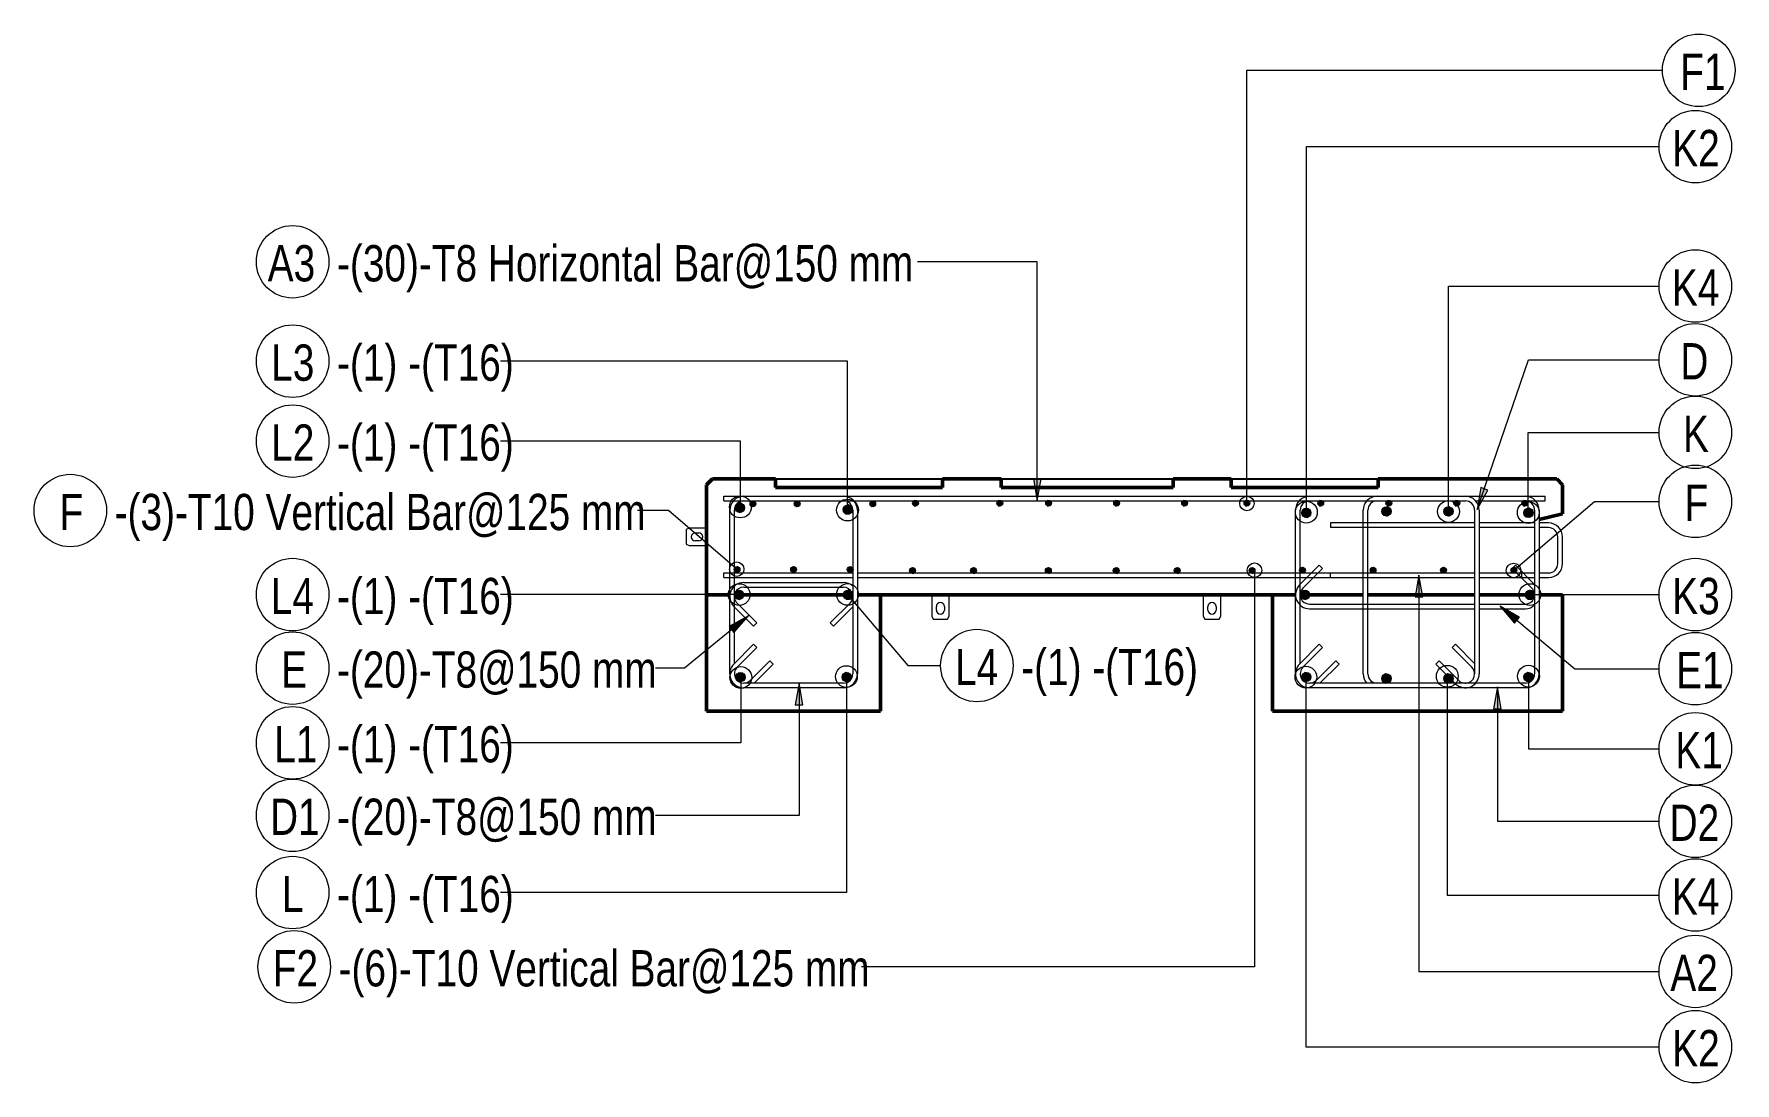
# Model space of a CAD drawing. Header units: millimetres. Extents: x 18954 to 39483, y -1618 to 21231.
# Drawn here: x 26465 to 29396, y 19424 to 21231 of the extents above; entities that cross this region are included whole.
import ezdxf

# ---------------------------------------------------------------- set-up
doc = ezdxf.new("R2010")
doc.units = ezdxf.units.MM
for name, color, linetype, lineweight in [('A-GENM', 13, 'Continuous', 18), ('A-WALL', 113, 'Continuous', 25), ('S-RBAR', 171, 'Continuous', 18), ('S-RBAR-IDEN', 171, 'Continuous', 9)]:
    doc.layers.add(name, color=color, linetype=linetype, lineweight=lineweight)
doc.styles.add('Nirmala UI Semilight_1', font='NirmalaS.ttf', dxfattribs={"width": 0.8, "height": 62.5})

# ---------------------------------------------------------------- blocks, each defined once
blk = doc.blocks.new('RR spread anchor face based - RR-SA-0_7-110-2888042-Elevation Top 2')
at = {"layer": 'A-GENM'}
for p, q in [((-6075.8, 20264.6), (-6075.8, 20228.1)), ((-6045.8, 20228.1), (-6045.8, 20264.6)), ((-6075.8, 20228.1), (-6073.3, 20223.1)), ((-6067.8, 20238.6), (-6067.8, 20244.6)), ((-6053.8, 20244.6), (-6053.8, 20238.6)), ((-6048.3, 20223.1), (-6045.8, 20228.1)), ((-6073.3, 20223.1), (-6048.3, 20223.1))]:
    blk.add_line(p, q, dxfattribs=at)
for centre, start, end in [((-6060.8, 20244.6), 0, 180), ((-6060.8, 20238.6), 180, 0)]:
    blk.add_arc(centre, 7, start, end, dxfattribs=at)
blk = doc.blocks.new('RR spread anchor face based - RR-SA-2_5-250-1726823-Elevation Top 2')
at = {"layer": 'A-GENM'}
for p, q in [((-6493.8, 20379.6), (-6498.8, 20377.1)), ((-6498.8, 20377.1), (-6498.8, 20352.1)), ((-6463.8, 20379.6), (-6493.8, 20379.6)), ((-6498.8, 20352.1), (-6493.8, 20349.6)), ((-6493.8, 20349.6), (-6463.8, 20349.6)), ((-6483.3, 20371.6), (-6477.3, 20371.6)), ((-6477.3, 20357.6), (-6483.3, 20357.6))]:
    blk.add_line(p, q, dxfattribs=at)
for centre, start, end in [((-6483.3, 20364.6), 90, 270), ((-6477.3, 20364.6), 270, 90)]:
    blk.add_arc(centre, 7, start, end, dxfattribs=at)
blk = doc.blocks.new('M_Rebar Tag_rfa MARK - DOT 1_5-794230-Elevation Top 2')
at = {"layer": 'S-RBAR-IDEN'}
blk.add_circle((-4759.9, 20544.7), 62.5, dxfattribs=at)
blk = doc.blocks.new('M_Rebar Tag_rfa Dimension - ARROW-793927-Elevation Top 2')
at = {"layer": 'S-RBAR-IDEN'}
blk.add_circle((-4759.9, 20137.5), 62.5, dxfattribs=at)
blk = doc.blocks.new('M_Rebar Tag_rfa Dimension - DOT-793929-Elevation Top 2')
at = {"layer": 'S-RBAR-IDEN'}
blk.add_circle((-4754, 21168.7), 62.5, dxfattribs=at)
blk = doc.blocks.new('M_Rebar Tag_rfa Dimension - DOT 1 MM-793933-Elevation Top 2')
at = {"layer": 'S-RBAR-IDEN'}
blk.add_circle((-7560.2, 20410), 62.5, dxfattribs=at)

msp = doc.modelspace()

# ---------------------------------------------------------------- hatches: boundary and pattern name
at = {"layer": 'S-RBAR'}
h = msp.add_hatch(color=256, dxfattribs=at)
edge = h.paths.add_edge_path()
edge.add_arc((27681.2, 20414.8), 8, 0, 360)
for points in [[(27681.3, 20406.8), (27687.5, 20409.8), (27689, 20416.6), (27684.6, 20422), (27677.7, 20421.9), (27673.4, 20416.5), (27675, 20409.7)], [(27702.2, 20416.8), (27707.8, 20418.6), (27707.8, 20424.5), (27702.2, 20426.3), (27698.8, 20421.6)], [(27778.5, 20416.8), (27784.1, 20418.6), (27784.1, 20424.5), (27778.5, 20426.3), (27775, 20421.6)], [(27870.1, 20404.2), (27874.8, 20409.4), (27873.7, 20416.2), (27867.6, 20419.6), (27861.2, 20417), (27859.2, 20410.3), (27863.2, 20404.6)], [(27908.5, 20416.8), (27914.1, 20418.6), (27914.1, 20424.5), (27908.5, 20426.3), (27905.1, 20421.6)], [(27982.2, 20417.8), (27987.8, 20419.6), (27987.8, 20425.5), (27982.2, 20427.3), (27978.8, 20422.6)], [(28127.6, 20417.8), (28133.2, 20419.6), (28133.2, 20425.5), (28127.6, 20427.3), (28124.1, 20422.6)], [(28211.7, 20417.8), (28217.3, 20419.6), (28217.3, 20425.5), (28211.7, 20427.3), (28208.3, 20422.6)], [(28329, 20417.8), (28334.5, 20419.6), (28334.5, 20425.5), (28329, 20427.3), (28325.5, 20422.6)], [(28446.2, 20417.8), (28451.8, 20419.6), (28451.8, 20425.5), (28446.2, 20427.3), (28442.7, 20422.6)], [(28553.4, 20417.8), (28559, 20419.6), (28559, 20425.5), (28553.4, 20427.3), (28550, 20422.6)], [(28658.3, 20398), (28664.1, 20401.7), (28664.9, 20408.6), (28660, 20413.5), (28653.1, 20412.7), (28649.4, 20406.9), (28651.7, 20400.3)], [(28680.7, 20417.8), (28686.3, 20419.6), (28686.3, 20425.5), (28680.7, 20427.3), (28677.2, 20422.6)], [(28797.1, 20400.8), (28802.6, 20405.1), (28802.6, 20412), (28797.1, 20416.4), (28790.4, 20414.8), (28787.4, 20408.6), (28790.4, 20402.3)], [(28797.9, 20417.8), (28803.5, 20419.6), (28803.5, 20425.5), (28797.9, 20427.3), (28794.5, 20422.6)], [(28903.9, 20400.8), (28909.4, 20405.1), (28909.4, 20412), (28903.9, 20416.4), (28897.2, 20414.8), (28894.2, 20408.6), (28897.2, 20402.3)], [(28915.2, 20417.8), (28920.8, 20419.6), (28920.8, 20425.5), (28915.2, 20427.3), (28911.7, 20422.6)], [(29032.4, 20417.8), (29038, 20419.6), (29038, 20425.5), (29032.4, 20427.3), (29029, 20422.6)], [(29042.8, 20398.4), (29047.7, 20403.3), (29046.9, 20410.2), (29041.1, 20413.9), (29034.5, 20411.6), (29032.2, 20405.1), (29035.9, 20399.2)], [(27677.8, 20303.6), (27681.3, 20308.4), (27677.8, 20313.1), (27672.2, 20311.3), (27672.2, 20305.4)], [(27775.3, 20303.6), (27778.8, 20308.4), (27775.3, 20313.1), (27769.7, 20311.3), (27769.7, 20305.4)], [(27872.8, 20303.6), (27876.3, 20308.4), (27872.8, 20313.1), (27867.2, 20311.3), (27867.2, 20305.4)], [(27980.3, 20301.8), (27983.8, 20306.6), (27980.3, 20311.3), (27974.7, 20309.5), (27974.7, 20303.6)], [(28085.4, 20301.8), (28088.9, 20306.6), (28085.4, 20311.3), (28079.8, 20309.5), (28079.8, 20303.6)], [(28214.3, 20301.8), (28217.8, 20306.6), (28214.3, 20311.3), (28208.7, 20309.5), (28208.7, 20303.6)], [(28331.3, 20301.8), (28334.8, 20306.6), (28331.3, 20311.3), (28325.7, 20309.5), (28325.7, 20303.6)], [(28436.5, 20301.8), (28439.9, 20306.6), (28436.5, 20311.3), (28430.9, 20309.5), (28430.9, 20303.6), (28434.5, 20302.4)], [(28565.3, 20301.8), (28568.8, 20306.6), (28565.3, 20311.3), (28559.7, 20309.5), (28559.7, 20303.6)], [(28652.4, 20302.6), (28655.8, 20307.4), (28652.4, 20312.1), (28646.8, 20310.3), (28646.8, 20304.4)], [(28773.8, 20302.6), (28777.3, 20307.4), (28773.8, 20312.1), (28768.2, 20310.3), (28768.2, 20304.4)], [(28895.2, 20302.6), (28898.7, 20307.4), (28895.2, 20312.1), (28889.6, 20310.3), (28889.6, 20304.4)], [(29016.6, 20302.6), (29020.1, 20307.4), (29016.6, 20312.1), (29011.1, 20310.3), (29011.1, 20304.4)], [(27679.8, 20256.6), (27686, 20259.6), (27687.6, 20266.3), (27683.2, 20271.8), (27676.3, 20271.8), (27672, 20266.3), (27673.5, 20259.6)], [(27864.3, 20257.4), (27871.2, 20257.4), (27875.6, 20262.8), (27874, 20269.6), (27867.8, 20272.6), (27861.5, 20269.6), (27860, 20262.8)], [(28655.1, 20256.6), (28661.4, 20259.6), (28662.9, 20266.3), (28658.6, 20271.8), (28651.6, 20271.8), (28647.3, 20266.3), (28648.9, 20259.6)], [(29046.2, 20257.4), (29050.6, 20262.8), (29049, 20269.6), (29042.8, 20272.6), (29036.5, 20269.6), (29035, 20262.8), (29039.3, 20257.4)], [(27681.4, 20115.1), (27687.9, 20117.4), (27690.2, 20124), (27686.5, 20129.8), (27679.6, 20130.6), (27674.7, 20125.7), (27675.5, 20118.8)], [(27862.6, 20115.5), (27869.5, 20116.3), (27873.2, 20122.2), (27870.9, 20128.7), (27864.4, 20131), (27858.5, 20127.3), (27857.7, 20120.4)], [(28656.5, 20115.2), (28663, 20117.5), (28665.3, 20124.1), (28661.6, 20130), (28654.7, 20130.7), (28649.8, 20125.8), (28650.6, 20118.9)], [(28793.6, 20112.8), (28800.3, 20114.3), (28803.4, 20120.6), (28800.3, 20126.8), (28793.6, 20128.4), (28788.2, 20124), (28788.2, 20117.1)], [(28900.4, 20112.8), (28907.1, 20114.3), (28910.2, 20120.6), (28907.1, 20126.8), (28900.4, 20128.4), (28895, 20124), (28895, 20117.1)], [(29037.5, 20115.6), (29044.4, 20116.4), (29048.1, 20122.3), (29045.8, 20128.8), (29039.3, 20131.1), (29033.4, 20127.4), (29032.6, 20120.5)]]:
    msp.add_hatch(color=256, dxfattribs=at).paths.add_polyline_path(points)
h = msp.add_hatch(color=256, dxfattribs=at)
edge = h.paths.add_edge_path()
edge.add_arc((27703.8, 20421.6), 5, 0, 360)
h = msp.add_hatch(color=256, dxfattribs=at)
edge = h.paths.add_edge_path()
edge.add_arc((27780, 20421.6), 5, 0, 360)
h = msp.add_hatch(color=256, dxfattribs=at)
edge = h.paths.add_edge_path()
edge.add_arc((27867.1, 20411.6), 8, 0, 360)
h = msp.add_hatch(color=256, dxfattribs=at)
edge = h.paths.add_edge_path()
edge.add_arc((27910.1, 20421.6), 5, 0, 360)
h = msp.add_hatch(color=256, dxfattribs=at)
edge = h.paths.add_edge_path()
edge.add_arc((27983.8, 20422.6), 5, 0, 360)
h = msp.add_hatch(color=256, dxfattribs=at)
edge = h.paths.add_edge_path()
edge.add_arc((28129.1, 20422.6), 5, 0, 360)
h = msp.add_hatch(color=256, dxfattribs=at)
edge = h.paths.add_edge_path()
edge.add_arc((28213.3, 20422.6), 5, 0, 360)
h = msp.add_hatch(color=256, dxfattribs=at)
edge = h.paths.add_edge_path()
edge.add_arc((28330.5, 20422.6), 5, 0, 360)
h = msp.add_hatch(color=256, dxfattribs=at)
edge = h.paths.add_edge_path()
edge.add_arc((28447.7, 20422.6), 5, 0, 360)
h = msp.add_hatch(color=256, dxfattribs=at)
edge = h.paths.add_edge_path()
edge.add_arc((28555, 20422.6), 5, 0, 360)
h = msp.add_hatch(color=256, dxfattribs=at)
edge = h.paths.add_edge_path()
edge.add_arc((28657.4, 20406), 8, 0, 360)
h = msp.add_hatch(color=256, dxfattribs=at)
edge = h.paths.add_edge_path()
edge.add_arc((28682.2, 20422.6), 5, 0, 360)
h = msp.add_hatch(color=256, dxfattribs=at)
edge = h.paths.add_edge_path()
edge.add_arc((28795.4, 20408.6), 8, 0, 360)
h = msp.add_hatch(color=256, dxfattribs=at)
edge = h.paths.add_edge_path()
edge.add_arc((28799.5, 20422.6), 5, 0, 360)
h = msp.add_hatch(color=256, dxfattribs=at)
edge = h.paths.add_edge_path()
edge.add_arc((28902.2, 20408.6), 8, 0, 360)
h = msp.add_hatch(color=256, dxfattribs=at)
edge = h.paths.add_edge_path()
edge.add_arc((28916.7, 20422.6), 5, 0, 360)
h = msp.add_hatch(color=256, dxfattribs=at)
edge = h.paths.add_edge_path()
edge.add_arc((29034, 20422.6), 5, 0, 360)
h = msp.add_hatch(color=256, dxfattribs=at)
edge = h.paths.add_edge_path()
edge.add_arc((29040.2, 20406), 8, 0, 360)
h = msp.add_hatch(color=256, dxfattribs=at)
edge = h.paths.add_edge_path()
edge.add_arc((27676.3, 20308.4), 5, 0, 360)
h = msp.add_hatch(color=256, dxfattribs=at)
edge = h.paths.add_edge_path()
edge.add_arc((27773.8, 20308.4), 5, 0, 360)
h = msp.add_hatch(color=256, dxfattribs=at)
edge = h.paths.add_edge_path()
edge.add_arc((27871.3, 20308.4), 5, 0, 360)
h = msp.add_hatch(color=256, dxfattribs=at)
edge = h.paths.add_edge_path()
edge.add_arc((27978.8, 20306.6), 5, 0, 360)
h = msp.add_hatch(color=256, dxfattribs=at)
edge = h.paths.add_edge_path()
edge.add_arc((28083.9, 20306.6), 5, 0, 360)
h = msp.add_hatch(color=256, dxfattribs=at)
edge = h.paths.add_edge_path()
edge.add_arc((28212.8, 20306.6), 5, 0, 360)
h = msp.add_hatch(color=256, dxfattribs=at)
edge = h.paths.add_edge_path()
edge.add_arc((28329.8, 20306.6), 5, 0, 360)
h = msp.add_hatch(color=256, dxfattribs=at)
edge = h.paths.add_edge_path()
edge.add_arc((28434.9, 20306.6), 5, 0, 360)
h = msp.add_hatch(color=256, dxfattribs=at)
edge = h.paths.add_edge_path()
edge.add_arc((28563.8, 20306.6), 5, 0, 360)
h = msp.add_hatch(color=256, dxfattribs=at)
edge = h.paths.add_edge_path()
edge.add_arc((28650.8, 20307.4), 5, 0, 360)
h = msp.add_hatch(color=256, dxfattribs=at)
edge = h.paths.add_edge_path()
edge.add_arc((28772.3, 20307.4), 5, 0, 360)
h = msp.add_hatch(color=256, dxfattribs=at)
edge = h.paths.add_edge_path()
edge.add_arc((28893.7, 20307.4), 5, 0, 360)
h = msp.add_hatch(color=256, dxfattribs=at)
edge = h.paths.add_edge_path()
edge.add_arc((29015.1, 20307.4), 5, 0, 360)
h = msp.add_hatch(color=256, dxfattribs=at)
edge = h.paths.add_edge_path()
edge.add_arc((27679.8, 20264.6), 8, 0, 360)
h = msp.add_hatch(color=256, dxfattribs=at)
edge = h.paths.add_edge_path()
edge.add_arc((27867.8, 20264.6), 8, 0, 360)
h = msp.add_hatch(color=256, dxfattribs=at)
edge = h.paths.add_edge_path()
edge.add_arc((28655.1, 20264.6), 8, 0, 360)
h = msp.add_hatch(color=256, dxfattribs=at)
edge = h.paths.add_edge_path()
edge.add_arc((29042.8, 20264.6), 8, 0, 360)
h = msp.add_hatch(color=256, dxfattribs=at)
edge = h.paths.add_edge_path()
edge.add_arc((27682.3, 20123.1), 8, 0, 360)
h = msp.add_hatch(color=256, dxfattribs=at)
edge = h.paths.add_edge_path()
edge.add_arc((27865.3, 20123.1), 8, 0, 360)
h = msp.add_hatch(color=256, dxfattribs=at)
edge = h.paths.add_edge_path()
edge.add_arc((28657.4, 20123.2), 8, 0, 360)
h = msp.add_hatch(color=256, dxfattribs=at)
edge = h.paths.add_edge_path()
edge.add_arc((28795.4, 20120.6), 8, 0, 360)
h = msp.add_hatch(color=256, dxfattribs=at)
edge = h.paths.add_edge_path()
edge.add_arc((28902.2, 20120.6), 8, 0, 360)
h = msp.add_hatch(color=256, dxfattribs=at)
edge = h.paths.add_edge_path()
edge.add_arc((29040.2, 20123.2), 8, 0, 360)
at = {"layer": 'S-RBAR-IDEN'}
for points in [[(28193.7, 20427.1), (28200.3, 20464.6), (28187, 20464.6)], [(28952, 20411.9), (28970.4, 20445.2), (28957.9, 20449.5)], [(28851.3, 20298.7), (28844.7, 20261.2), (28857.9, 20261.2)], [(27695.9, 20228.8), (27662.7, 20210.2), (27671.1, 20199.9)], [(28991.6, 20245.3), (29016.1, 20216.2), (29024.6, 20226.3)], [(27783.3, 20112.8), (27776.7, 20075.3), (27790, 20075.3)], [(28986.8, 20106), (28980.2, 20068.5), (28993.4, 20068.5)]]:
    msp.add_hatch(color=256, dxfattribs=at).paths.add_polyline_path(points)

# ---------------------------------------------------------------- linework, layer by layer
at = {"layer": 'A-WALL', "lineweight": 50}
for p, q in [((27633.8, 20464.6), (27623.8, 20454.6)), ((27742.9, 20464.6), (27633.8, 20464.6)), ((27742.9, 20449.6), (27742.9, 20464.6)), ((28131.4, 20464.6), (28030.7, 20464.6)), ((28030.7, 20464.6), (28030.7, 20449.6)), ((28131.4, 20449.6), (28131.4, 20464.6)), ((28527.7, 20464.6), (28427.7, 20464.6)), ((28427.7, 20464.6), (28427.7, 20449.6)), ((28527.7, 20449.6), (28527.7, 20464.6)), ((29088.8, 20464.6), (28781.3, 20464.6)), ((28781.3, 20464.6), (28781.3, 20449.6)), ((29098.8, 20454.6), (29088.8, 20464.6)), ((27623.8, 20454.6), (27623.8, 20064.6)), ((28030.7, 20449.6), (27742.9, 20449.6)), ((28427.7, 20449.6), (28131.4, 20449.6)), ((28781.3, 20449.6), (28527.7, 20449.6)), ((29098.8, 20404.6), (29098.8, 20454.6)), ((29058.8, 20394.6), (29098.8, 20404.6)), ((27623.8, 20264.6), (27663.8, 20264.6)), ((27672.1, 20264.6), (27875.4, 20264.6)), ((28598.8, 20264.6), (27883.8, 20264.6)), ((27923.8, 20064.6), (27923.8, 20264.6)), ((28638.8, 20264.6), (28598.8, 20264.6)), ((28598.8, 20264.6), (28598.8, 20064.6)), ((28646.8, 20264.6), (28755.4, 20264.6)), ((28763.4, 20264.6), (28947.4, 20264.6)), ((28955.4, 20264.6), (29050.7, 20264.6)), ((29098.8, 20264.6), (29058.8, 20264.6)), ((29098.8, 20064.6), (29098.8, 20264.6)), ((27623.8, 20064.6), (27923.8, 20064.6)), ((28598.8, 20064.6), (29098.8, 20064.6))]:
    msp.add_line(p, q, dxfattribs=at)
at = {"layer": 'A-WALL'}
for p, q in [((27742.9, 20464.6), (28030.7, 20464.6)), ((28131.4, 20464.6), (28427.7, 20464.6)), ((28527.7, 20464.6), (28781.3, 20464.6))]:
    msp.add_line(p, q, dxfattribs=at)
at = {"layer": 'S-RBAR'}
for p, q in [((27653.8, 20434.6), (28779.4, 20434.6)), ((27653.8, 20426.6), (27653.8, 20434.6)), ((27687.8, 20434.6), (27859.8, 20434.6)), ((28662.8, 20434.6), (28779.4, 20434.6)), ((28779.4, 20434.6), (28931.4, 20434.6)), ((28931.4, 20434.6), (29068.8, 20434.6)), ((28931.4, 20434.6), (29034.8, 20434.6)), ((29068.8, 20426.6), (29068.8, 20434.6)), ((27653.8, 20426.6), (28779.4, 20426.6)), ((27663.8, 20128.6), (27663.8, 20410.6)), ((27671.8, 20146.5), (27671.8, 20410.6)), ((27677.7, 20421.9), (27673.4, 20416.5)), ((27673.4, 20416.5), (27675, 20409.7)), ((27675, 20409.7), (27681.3, 20406.8)), ((27684.6, 20422), (27677.7, 20421.9)), ((27681.3, 20406.8), (27687.5, 20409.8)), ((27689, 20416.6), (27684.6, 20422)), ((27687.5, 20409.8), (27689, 20416.6)), ((27687.8, 20426.6), (27859.8, 20426.6)), ((27702.2, 20426.3), (27698.8, 20421.6)), ((27698.8, 20421.6), (27702.2, 20416.8)), ((27707.8, 20424.5), (27702.2, 20426.3)), ((27702.2, 20416.8), (27707.8, 20418.6)), ((27707.8, 20418.6), (27707.8, 20424.5)), ((27778.5, 20426.3), (27775, 20421.6)), ((27775, 20421.6), (27778.5, 20416.8)), ((27784.1, 20424.5), (27778.5, 20426.3)), ((27778.5, 20416.8), (27784.1, 20418.6)), ((27784.1, 20418.6), (27784.1, 20424.5)), ((27861.2, 20417), (27859.2, 20410.3)), ((27859.2, 20410.3), (27863.2, 20404.6)), ((27867.6, 20419.6), (27861.2, 20417)), ((27863.2, 20404.6), (27870.1, 20404.2)), ((27873.7, 20416.2), (27867.6, 20419.6)), ((27870.1, 20404.2), (27874.8, 20409.4)), ((27874.8, 20409.4), (27873.7, 20416.2)), ((27875.8, 20410.6), (27875.8, 20128.6)), ((27883.8, 20410.6), (27883.8, 20128.6)), ((27908.5, 20426.3), (27905.1, 20421.6)), ((27905.1, 20421.6), (27908.5, 20416.8)), ((27914.1, 20424.5), (27908.5, 20426.3)), ((27908.5, 20416.8), (27914.1, 20418.6)), ((27914.1, 20418.6), (27914.1, 20424.5)), ((27982.2, 20427.3), (27978.8, 20422.6)), ((27978.8, 20422.6), (27982.2, 20417.8)), ((27987.8, 20425.5), (27982.2, 20427.3)), ((27982.2, 20417.8), (27987.8, 20419.6)), ((27987.8, 20419.6), (27987.8, 20425.5)), ((28127.6, 20427.3), (28124.1, 20422.6)), ((28124.1, 20422.6), (28127.6, 20417.8)), ((28133.2, 20425.5), (28127.6, 20427.3)), ((28127.6, 20417.8), (28133.2, 20419.6)), ((28133.2, 20419.6), (28133.2, 20425.5)), ((28211.7, 20427.3), (28208.3, 20422.6)), ((28208.3, 20422.6), (28211.7, 20417.8)), ((28217.3, 20425.5), (28211.7, 20427.3)), ((28211.7, 20417.8), (28217.3, 20419.6)), ((28217.3, 20419.6), (28217.3, 20425.5)), ((28329, 20427.3), (28325.5, 20422.6)), ((28325.5, 20422.6), (28329, 20417.8)), ((28334.5, 20425.5), (28329, 20427.3)), ((28329, 20417.8), (28334.5, 20419.6)), ((28334.5, 20419.6), (28334.5, 20425.5)), ((28446.2, 20427.3), (28442.7, 20422.6)), ((28442.7, 20422.6), (28446.2, 20417.8)), ((28451.8, 20425.5), (28446.2, 20427.3)), ((28446.2, 20417.8), (28451.8, 20419.6)), ((28451.8, 20419.6), (28451.8, 20425.5)), ((28553.4, 20427.3), (28550, 20422.6)), ((28550, 20422.6), (28553.4, 20417.8)), ((28559, 20425.5), (28553.4, 20427.3)), ((28553.4, 20417.8), (28559, 20419.6)), ((28559, 20419.6), (28559, 20425.5)), ((28638.8, 20128.6), (28638.8, 20410.6)), ((28646.8, 20146.5), (28646.8, 20410.6)), ((28653.1, 20412.7), (28649.4, 20406.9)), ((28649.4, 20406.9), (28651.7, 20400.3)), ((28660, 20413.5), (28653.1, 20412.7)), ((28658.3, 20398), (28664.1, 20401.7)), ((28664.9, 20408.6), (28660, 20413.5)), ((28662.8, 20426.6), (28779.4, 20426.6)), ((28664.1, 20401.7), (28664.9, 20408.6)), ((28680.7, 20427.3), (28677.2, 20422.6)), ((28677.2, 20422.6), (28680.7, 20417.8)), ((28686.3, 20425.5), (28680.7, 20427.3)), ((28680.7, 20417.8), (28686.3, 20419.6)), ((28686.3, 20419.6), (28686.3, 20425.5)), ((28755.4, 20128.6), (28755.4, 20410.6)), ((28763.4, 20128.6), (28763.4, 20410.6)), ((28779.4, 20426.6), (28931.4, 20426.6)), ((28790.4, 20414.8), (28787.4, 20408.6)), ((28787.4, 20408.6), (28790.4, 20402.3)), ((28797.1, 20416.4), (28790.4, 20414.8)), ((28790.4, 20402.3), (28797.1, 20400.8)), ((28797.9, 20427.3), (28794.5, 20422.6)), ((28794.5, 20422.6), (28797.9, 20417.8)), ((28802.6, 20412), (28797.1, 20416.4)), ((28797.1, 20400.8), (28802.6, 20405.1)), ((28803.5, 20425.5), (28797.9, 20427.3)), ((28797.9, 20417.8), (28803.5, 20419.6)), ((28802.6, 20405.1), (28802.6, 20412)), ((28803.5, 20419.6), (28803.5, 20425.5)), ((28897.2, 20414.8), (28894.2, 20408.6)), ((28894.2, 20408.6), (28897.2, 20402.3)), ((28903.9, 20416.4), (28897.2, 20414.8)), ((28897.2, 20402.3), (28903.9, 20400.8)), ((28909.4, 20412), (28903.9, 20416.4)), ((28903.9, 20400.8), (28909.4, 20405.1)), ((28909.4, 20405.1), (28909.4, 20412)), ((28915.2, 20427.3), (28911.7, 20422.6)), ((28911.7, 20422.6), (28915.2, 20417.8)), ((28920.8, 20425.5), (28915.2, 20427.3)), ((28915.2, 20417.8), (28920.8, 20419.6)), ((28920.8, 20419.6), (28920.8, 20425.5)), ((28947.4, 20410.6), (28947.4, 20128.6)), ((28949.1, 20426.6), (29068.8, 20426.6)), ((28949.1, 20426.6), (29034.8, 20426.6)), ((28955.4, 20410.6), (28955.4, 20128.6)), ((29032.4, 20427.3), (29029, 20422.6)), ((29029, 20422.6), (29032.4, 20417.8)), ((29034.5, 20411.6), (29032.2, 20405.1)), ((29032.2, 20405.1), (29035.9, 20399.2)), ((29038, 20425.5), (29032.4, 20427.3)), ((29032.4, 20417.8), (29038, 20419.6)), ((29041.1, 20413.9), (29034.5, 20411.6)), ((29038, 20419.6), (29038, 20425.5)), ((29046.9, 20410.2), (29041.1, 20413.9)), ((29042.8, 20398.4), (29047.7, 20403.3)), ((29047.7, 20403.3), (29046.9, 20410.2)), ((29050.8, 20410.6), (29050.8, 20128.6)), ((29058.8, 20410.6), (29058.8, 20128.6)), ((28651.7, 20400.3), (28658.3, 20398)), ((28947.4, 20388.6), (28698.8, 20388.6)), ((28698.8, 20388.6), (28698.8, 20380.6)), ((28947.4, 20380.6), (28698.8, 20380.6)), ((29050.8, 20388.6), (28955.4, 20388.6)), ((29050.8, 20380.6), (28955.4, 20380.6)), ((29035.9, 20399.2), (29042.8, 20398.4)), ((29074.8, 20388.6), (29058.8, 20388.6)), ((29074.8, 20380.6), (29058.8, 20380.6)), ((29090.8, 20318.5), (29090.8, 20364.6)), ((29098.8, 20318.5), (29098.8, 20364.6)), ((27677.8, 20313.1), (27672.2, 20311.3)), ((27681.3, 20308.4), (27677.8, 20313.1)), ((27775.3, 20313.1), (27769.7, 20311.3)), ((27778.8, 20308.4), (27775.3, 20313.1)), ((27872.8, 20313.1), (27867.2, 20311.3)), ((27876.3, 20308.4), (27872.8, 20313.1)), ((28679.7, 20315.8), (28645.8, 20281.8)), ((28679.7, 20315.8), (28685.4, 20310.1)), ((29017.8, 20315.8), (29012.1, 20310.1)), ((29050.8, 20282.8), (29017.8, 20315.8)), ((27653.8, 20302.6), (27875.8, 20302.6)), ((27653.8, 20294.6), (27653.8, 20302.6)), ((27653.8, 20294.6), (27875.8, 20294.6)), ((27672.2, 20311.3), (27672.2, 20305.4)), ((27672.2, 20305.4), (27677.8, 20303.6)), ((27677.8, 20303.6), (27681.3, 20308.4)), ((27687.8, 20285.9), (27859.8, 20285.9)), ((27769.7, 20311.3), (27769.7, 20305.4)), ((27769.7, 20305.4), (27775.3, 20303.6)), ((27775.3, 20303.6), (27778.8, 20308.4)), ((27867.2, 20311.3), (27867.2, 20305.4)), ((27867.2, 20305.4), (27872.8, 20303.6)), ((27872.8, 20303.6), (27876.3, 20308.4)), ((27883.8, 20302.6), (28947.4, 20302.6)), ((27883.8, 20294.6), (28947.4, 20294.6)), ((27980.3, 20311.3), (27974.7, 20309.5)), ((27974.7, 20309.5), (27974.7, 20303.6)), ((27974.7, 20303.6), (27980.3, 20301.8)), ((27983.8, 20306.6), (27980.3, 20311.3)), ((27980.3, 20301.8), (27983.8, 20306.6)), ((28085.4, 20311.3), (28079.8, 20309.5)), ((28079.8, 20309.5), (28079.8, 20303.6)), ((28079.8, 20303.6), (28085.4, 20301.8)), ((28088.9, 20306.6), (28085.4, 20311.3)), ((28085.4, 20301.8), (28088.9, 20306.6)), ((28214.3, 20311.3), (28208.7, 20309.5)), ((28208.7, 20309.5), (28208.7, 20303.6)), ((28208.7, 20303.6), (28214.3, 20301.8)), ((28217.8, 20306.6), (28214.3, 20311.3)), ((28214.3, 20301.8), (28217.8, 20306.6)), ((28331.3, 20311.3), (28325.7, 20309.5)), ((28325.7, 20309.5), (28325.7, 20303.6)), ((28325.7, 20303.6), (28331.3, 20301.8)), ((28334.8, 20306.6), (28331.3, 20311.3)), ((28331.3, 20301.8), (28334.8, 20306.6)), ((28436.5, 20311.3), (28430.9, 20309.5)), ((28430.9, 20309.5), (28430.9, 20303.6)), ((28430.9, 20303.6), (28434.5, 20302.4)), ((28434.5, 20302.4), (28436.5, 20301.8)), ((28439.9, 20306.6), (28436.5, 20311.3)), ((28436.5, 20301.8), (28439.9, 20306.6)), ((28565.3, 20311.3), (28559.7, 20309.5)), ((28559.7, 20309.5), (28559.7, 20303.6)), ((28559.7, 20303.6), (28565.3, 20301.8)), ((28568.8, 20306.6), (28565.3, 20311.3)), ((28565.3, 20301.8), (28568.8, 20306.6)), ((28652.4, 20312.1), (28646.8, 20310.3)), ((28646.8, 20310.3), (28646.8, 20304.4)), ((28646.8, 20304.4), (28652.4, 20302.6)), ((28685.4, 20310.1), (28651.4, 20276.2)), ((28655.8, 20307.4), (28652.4, 20312.1)), ((28652.4, 20302.6), (28655.8, 20307.4)), ((28698.8, 20302.5), (28947.4, 20302.5)), ((28698.8, 20294.5), (28698.8, 20302.5)), ((28698.8, 20294.5), (28947.4, 20294.5)), ((28773.8, 20312.1), (28768.2, 20310.3)), ((28768.2, 20310.3), (28768.2, 20304.4)), ((28768.2, 20304.4), (28773.8, 20302.6)), ((28777.3, 20307.4), (28773.8, 20312.1)), ((28773.8, 20302.6), (28777.3, 20307.4)), ((28895.2, 20312.1), (28889.6, 20310.3)), ((28889.6, 20310.3), (28889.6, 20304.4)), ((28889.6, 20304.4), (28895.2, 20302.6)), ((28898.7, 20307.4), (28895.2, 20312.1)), ((28895.2, 20302.6), (28898.7, 20307.4)), ((28955.4, 20302.6), (29028.8, 20302.6)), ((28955.4, 20302.5), (29050.8, 20302.5)), ((28955.4, 20294.6), (29028.8, 20294.6)), ((28955.4, 20294.5), (29050.8, 20294.5)), ((29016.6, 20312.1), (29011.1, 20310.3)), ((29011.1, 20310.3), (29011.1, 20304.4)), ((29011.1, 20304.4), (29016.6, 20302.6)), ((29046.1, 20276.2), (29012.1, 20310.1)), ((29020.1, 20307.4), (29016.6, 20312.1)), ((29016.6, 20302.6), (29020.1, 20307.4)), ((29028.8, 20294.6), (29028.8, 20302.6)), ((29058.8, 20302.5), (29074.8, 20302.5)), ((29058.8, 20294.5), (29074.8, 20294.5)), ((27676.3, 20271.8), (27672, 20266.3)), ((27672, 20266.3), (27673.5, 20259.6)), ((27673.5, 20259.6), (27679.8, 20256.6)), ((27683.2, 20271.8), (27676.3, 20271.8)), ((27679.8, 20256.6), (27686, 20259.6)), ((27687.6, 20266.3), (27683.2, 20271.8)), ((27686, 20259.6), (27687.6, 20266.3)), ((27687.8, 20277.9), (27859.8, 20277.9)), ((27861.5, 20269.6), (27860, 20262.8)), ((27860, 20262.8), (27864.3, 20257.4)), ((27867.8, 20272.6), (27861.5, 20269.6)), ((27864.3, 20257.4), (27871.2, 20257.4)), ((27874, 20269.6), (27867.8, 20272.6)), ((27871.2, 20257.4), (27875.6, 20262.8)), ((27875.6, 20262.8), (27874, 20269.6)), ((28651.6, 20271.8), (28647.3, 20266.3)), ((28647.3, 20266.3), (28648.9, 20259.6)), ((28648.9, 20259.6), (28655.1, 20256.6)), ((28658.6, 20271.8), (28651.6, 20271.8)), ((28655.1, 20256.6), (28661.4, 20259.6)), ((28662.9, 20266.3), (28658.6, 20271.8)), ((28661.4, 20259.6), (28662.9, 20266.3)), ((29036.5, 20269.6), (29035, 20262.8)), ((29035, 20262.8), (29039.3, 20257.4)), ((29042.8, 20272.6), (29036.5, 20269.6)), ((29039.3, 20257.4), (29046.2, 20257.4)), ((29049, 20269.6), (29042.8, 20272.6)), ((29046.2, 20257.4), (29050.6, 20262.8)), ((29050.6, 20262.8), (29049, 20269.6)), ((27704.7, 20211), (27670.8, 20244.9)), ((27710.4, 20216.6), (27676.4, 20250.6)), ((27871.1, 20250.6), (27837.1, 20216.6)), ((27875.8, 20243.9), (27842.8, 20211)), ((28662.8, 20248.9), (28947.4, 20248.9)), ((28662.8, 20240.9), (28947.4, 20240.9)), ((28955.4, 20248.9), (29034.8, 20248.9)), ((28955.4, 20240.9), (29034.8, 20240.9)), ((27710.4, 20216.6), (27704.7, 20211)), ((27837.1, 20216.6), (27842.8, 20211)), ((27670.8, 20145.5), (27704.7, 20179.5)), ((27676.4, 20139.9), (27710.4, 20173.8)), ((27710.4, 20173.8), (27704.7, 20179.5)), ((28645.8, 20145.5), (28679.7, 20179.5)), ((28651.4, 20139.9), (28685.4, 20173.8)), ((28685.4, 20173.8), (28679.7, 20179.5)), ((28908.7, 20173.8), (28914.4, 20179.5)), ((28908.7, 20173.8), (28942.7, 20139.9)), ((28914.4, 20179.5), (28947.4, 20146.5)), ((27733, 20151.2), (27699.1, 20117.3)), ((27738.7, 20145.5), (27705.7, 20112.6)), ((27733, 20151.2), (27738.7, 20145.5)), ((28708, 20151.2), (28674.1, 20117.3)), ((28713.7, 20145.5), (28680.8, 20112.6)), ((28708, 20151.2), (28713.7, 20145.5)), ((28886.1, 20151.2), (28880.5, 20145.5)), ((28914.4, 20111.6), (28880.5, 20145.5)), ((28920.1, 20117.3), (28886.1, 20151.2)), ((27679.6, 20130.6), (27674.7, 20125.7)), ((27674.7, 20125.7), (27675.5, 20118.8)), ((27675.5, 20118.8), (27681.4, 20115.1)), ((27686.5, 20129.8), (27679.6, 20130.6)), ((27681.4, 20115.1), (27687.9, 20117.4)), ((27690.2, 20124), (27686.5, 20129.8)), ((27859.8, 20112.6), (27687.8, 20112.6)), ((27687.9, 20117.4), (27690.2, 20124)), ((27858.5, 20127.3), (27857.7, 20120.4)), ((27857.7, 20120.4), (27862.6, 20115.5)), ((27864.4, 20131), (27858.5, 20127.3)), ((27862.6, 20115.5), (27869.5, 20116.3)), ((27870.9, 20128.7), (27864.4, 20131)), ((27869.5, 20116.3), (27873.2, 20122.2)), ((27873.2, 20122.2), (27870.9, 20128.7)), ((28654.7, 20130.7), (28649.8, 20125.8)), ((28649.8, 20125.8), (28650.6, 20118.9)), ((28650.6, 20118.9), (28656.5, 20115.2)), ((28661.6, 20130), (28654.7, 20130.7)), ((28656.5, 20115.2), (28663, 20117.5)), ((28665.3, 20124.1), (28661.6, 20130)), ((29034.8, 20112.6), (28662.8, 20112.6)), ((28663, 20117.5), (28665.3, 20124.1)), ((28793.6, 20128.4), (28788.2, 20124)), ((28788.2, 20124), (28788.2, 20117.1)), ((28788.2, 20117.1), (28793.6, 20112.8)), ((28800.3, 20126.8), (28793.6, 20128.4)), ((28793.6, 20112.8), (28800.3, 20114.3)), ((28803.4, 20120.6), (28800.3, 20126.8)), ((28800.3, 20114.3), (28803.4, 20120.6)), ((28900.4, 20128.4), (28895, 20124)), ((28895, 20124), (28895, 20117.1)), ((28895, 20117.1), (28900.4, 20112.8)), ((28907.1, 20126.8), (28900.4, 20128.4)), ((28900.4, 20112.8), (28907.1, 20114.3)), ((28910.2, 20120.6), (28907.1, 20126.8)), ((28907.1, 20114.3), (28910.2, 20120.6)), ((29033.4, 20127.4), (29032.6, 20120.5)), ((29032.6, 20120.5), (29037.5, 20115.6)), ((29039.3, 20131.1), (29033.4, 20127.4)), ((29037.5, 20115.6), (29044.4, 20116.4)), ((29045.8, 20128.8), (29039.3, 20131.1)), ((29044.4, 20116.4), (29048.1, 20122.3)), ((29048.1, 20122.3), (29045.8, 20128.8)), ((27859.8, 20104.6), (27687.8, 20104.6)), ((29034.8, 20104.6), (28662.8, 20104.6))]:
    msp.add_line(p, q, dxfattribs=at)
for centre, radius in [((27681.2, 20414.8), 8), ((27703.8, 20421.6), 5), ((27780, 20421.6), 5), ((27867.1, 20411.6), 8), ((27910.1, 20421.6), 5), ((27983.8, 20422.6), 5), ((28129.1, 20422.6), 5), ((28213.3, 20422.6), 5), ((28330.5, 20422.6), 5), ((28447.7, 20422.6), 5), ((28555, 20422.6), 5), ((28657.4, 20406), 8), ((28682.2, 20422.6), 5), ((28795.4, 20408.6), 8), ((28799.5, 20422.6), 5), ((28902.2, 20408.6), 8), ((28916.7, 20422.6), 5), ((29034, 20422.6), 5), ((29040.2, 20406), 8), ((27676.3, 20308.4), 5), ((27773.8, 20308.4), 5), ((27871.3, 20308.4), 5), ((27978.8, 20306.6), 5), ((28083.9, 20306.6), 5), ((28212.8, 20306.6), 5), ((28329.8, 20306.6), 5), ((28434.9, 20306.6), 5), ((28563.8, 20306.6), 5), ((28650.8, 20307.4), 5), ((28772.3, 20307.4), 5), ((28893.7, 20307.4), 5), ((29015.1, 20307.4), 5), ((27679.8, 20264.6), 8), ((27867.8, 20264.6), 8), ((28655.1, 20264.6), 8), ((29042.8, 20264.6), 8), ((27682.3, 20123.1), 8), ((27865.3, 20123.1), 8), ((28657.4, 20123.2), 8), ((28795.4, 20120.6), 8), ((28902.2, 20120.6), 8), ((29040.2, 20123.2), 8)]:
    msp.add_circle(centre, radius, dxfattribs=at)
for centre, radius, start, end in [((27687.8, 20410.6), 24, 90, 180), ((27859.8, 20410.6), 24, 360, 90), ((28662.8, 20410.6), 24, 90, 180), ((28779.4, 20410.6), 24, 90, 180), ((28931.4, 20410.6), 24, 360, 90), ((29034.8, 20410.6), 24, 360, 90), ((27687.8, 20410.6), 16, 90, 180), ((27859.8, 20410.6), 16, 360, 90), ((28662.8, 20410.6), 16, 90, 180), ((28779.4, 20410.6), 16, 90, 180), ((28931.4, 20410.6), 16, 360, 90), ((29034.8, 20410.6), 16, 0, 90), ((29074.8, 20364.6), 24, 0, 90), ((29074.8, 20364.6), 16, 0, 90), ((29074.8, 20318.5), 16, 270, 0), ((29074.8, 20318.5), 24, 270, 0), ((27687.8, 20261.9), 24, 90, 225), ((27859.8, 20261.9), 24, 47.9289, 90), ((27687.8, 20261.9), 16, 90, 225), ((27859.8, 20261.9), 16, 315, 90), ((28662.8, 20264.9), 24, 135, 270), ((28662.8, 20264.9), 16, 135, 270), ((29034.8, 20264.9), 16, 270, 45), ((29034.8, 20264.9), 24, 270, 312.0711), ((27687.8, 20128.6), 24, 135, 270), ((27687.8, 20128.6), 16, 135, 270), ((28662.8, 20128.6), 24, 135, 270), ((28662.8, 20128.6), 16, 135, 270), ((28931.4, 20128.6), 16, 0, 45), ((27687.8, 20128.6), 16, 270, 315), ((27859.8, 20128.6), 16, 270, 360), ((27859.8, 20128.6), 24, 270, 360), ((28662.8, 20128.6), 16, 270, 315), ((28779.4, 20128.6), 24, 180, 222.0711), ((28779.4, 20128.6), 16, 180, 270), ((28931.4, 20128.6), 24, 225, 0), ((28931.4, 20128.6), 16, 225, 0), ((29034.8, 20128.6), 16, 270, 360), ((29034.8, 20128.6), 24, 270, 0)]:
    msp.add_arc(centre, radius, start, end, dxfattribs=at)
at = {"layer": 'S-RBAR-IDEN'}
for p, q in [((28555.1, 21168.7), (29271.1, 21168.7)), ((28555.1, 20422.2), (28555.1, 21168.7)), ((28657.4, 21037.1), (29265.2, 21037.1)), ((28657.4, 20407.3), (28657.4, 21037.1)), ((28193.7, 20838.6), (27987.2, 20838.6)), ((28193.7, 20427.1), (28193.7, 20838.6)), ((28902.4, 20796.9), (29265.2, 20796.9)), ((28902.4, 20408.4), (28902.4, 20796.9)), ((27866.8, 20667.4), (27268.8, 20667.4)), ((27866.8, 20410.9), (27866.8, 20667.4)), ((28952, 20411.9), (29040.2, 20669.7)), ((29040.2, 20669.7), (29265.2, 20669.7)), ((27682.1, 20529.7), (27268.8, 20529.7)), ((27682.1, 20416.2), (27682.1, 20529.7)), ((29039.9, 20544.7), (29265.2, 20544.7)), ((29039.9, 20406.6), (29039.9, 20544.7)), ((28200.3, 20464.6), (28187, 20464.6)), ((28187, 20464.6), (28193.7, 20427.1)), ((28193.7, 20427.1), (28200.3, 20464.6)), ((28957.9, 20449.5), (28952, 20411.9)), ((28952, 20411.9), (28970.4, 20445.2)), ((28970.4, 20445.2), (28957.9, 20449.5)), ((27558.1, 20410), (27504.8, 20410)), ((27675.8, 20309), (27558.1, 20410)), ((29014.5, 20306.8), (29154, 20425.7)), ((29154, 20425.7), (29265.2, 20425.7)), ((28568.1, 20307.2), (28568.1, 19623.7)), ((28851.3, 20298.7), (28844.7, 20261.2)), ((28857.9, 20261.2), (28851.3, 20298.7)), ((28851.3, 20298.7), (28851.3, 19615.8)), ((27680.2, 20265.2), (27268.8, 20265.2)), ((27866.9, 20265.5), (27970.5, 20142.9)), ((28844.7, 20261.2), (28857.9, 20261.2)), ((29042.7, 20265.2), (29265.2, 20265.2)), ((27695.9, 20228.8), (27585.8, 20138.5)), ((27695.9, 20228.8), (27662.7, 20210.2)), ((27671.1, 20199.9), (27695.9, 20228.8)), ((28991.6, 20245.3), (29016.1, 20216.2)), ((29024.6, 20226.3), (28991.6, 20245.3)), ((28991.6, 20245.3), (29120.3, 20137.5)), ((29016.1, 20216.2), (29024.6, 20226.3)), ((27662.7, 20210.2), (27671.1, 20199.9)), ((27585.8, 20138.5), (27536, 20138.5)), ((27970.5, 20142.9), (28027.2, 20142.9)), ((29120.3, 20137.5), (29265.2, 20137.5)), ((27683, 20122.4), (27683, 20009.8)), ((27783.3, 20112.8), (27776.7, 20075.3)), ((27790, 20075.3), (27783.3, 20112.8)), ((27783.3, 20112.8), (27783.3, 19884.8)), ((27864.8, 20123.9), (27864.8, 19751.7)), ((28656.7, 20123.1), (28656.7, 19486.1)), ((28900.3, 20124.4), (28900.3, 19747.5)), ((29040.2, 20124.5), (29040.2, 19999.4)), ((28986.8, 20106), (28980.2, 20068.5)), ((28993.4, 20068.5), (28986.8, 20106)), ((28986.8, 20106), (28986.8, 19874.5)), ((27776.7, 20075.3), (27790, 20075.3)), ((28980.2, 20068.5), (28993.4, 20068.5)), ((27683, 20009.8), (27268.8, 20009.8)), ((29040.2, 19999.4), (29265.2, 19999.4)), ((27783.3, 19884.8), (27536, 19884.8)), ((28986.8, 19874.5), (29265.2, 19874.5)), ((27864.8, 19751.7), (27268.8, 19751.7)), ((28900.3, 19747.5), (29265.2, 19747.5)), ((28568.1, 19623.7), (27890.7, 19623.7)), ((28851.3, 19615.8), (29265.2, 19615.8)), ((28656.7, 19486.1), (29265.2, 19486.1))]:
    msp.add_line(p, q, dxfattribs=at)
for centre, radius in [((27682.1, 20416.2), 18.8), ((28555.1, 20422.2), 12.5), ((27866.8, 20410.9), 18.8), ((28657.4, 20407.3), 18.8), ((28902.4, 20408.4), 18.8), ((29039.9, 20406.6), 18.8), ((27675.8, 20309), 12.5), ((28568.1, 20307.2), 12.5), ((29014.5, 20306.8), 12.5), ((27680.2, 20265.2), 18.8), ((27866.9, 20265.5), 18.8), ((29042.7, 20265.2), 18.8), ((27683, 20122.4), 18.8), ((27864.8, 20123.9), 18.8), ((28656.7, 20123.1), 18.8), ((28900.3, 20124.4), 18.8), ((29040.2, 20124.5), 18.8)]:
    msp.add_circle(centre, radius, dxfattribs=at)

# ---------------------------------------------------------------- block references
at = {"layer": 'A-GENM'}
for name, p in [('RR spread anchor face based - RR-SA-2_5-250-1726823-Elevation Top 2', (34087.6, 0)), ('RR spread anchor face based - RR-SA-0_7-110-2888042-Elevation Top 2', (34087.6, 0)), ('RR spread anchor face based - RR-SA-0_7-110-2888042-Elevation Top 2', (34555.6, 0))]:
    msp.add_blockref(name, p, dxfattribs=at)
at = {"layer": 'S-RBAR-IDEN'}
for name, p in [('M_Rebar Tag_rfa Dimension - DOT-793929-Elevation Top 2', (34087.6, 0)), ('M_Rebar Tag_rfa MARK - DOT 1_5-794230-Elevation Top 2', (34087.6, 492.4)), ('M_Rebar Tag_rfa Dimension - ARROW-793927-Elevation Top 2', (31670.4, 701.2)), ('M_Rebar Tag_rfa MARK - DOT 1_5-794230-Elevation Top 2', (34087.6, 252.2)), ('M_Rebar Tag_rfa MARK - DOT 1_5-794230-Elevation Top 2', (31670.4, 122.7)), ('M_Rebar Tag_rfa Dimension - ARROW-793927-Elevation Top 2', (34087.6, 532.3)), ('M_Rebar Tag_rfa MARK - DOT 1_5-794230-Elevation Top 2', (34087.6, 0)), ('M_Rebar Tag_rfa MARK - DOT 1_5-794230-Elevation Top 2', (31670.4, -15)), ('M_Rebar Tag_rfa Dimension - DOT 1 MM-793933-Elevation Top 2', (34087.6, 0)), ('M_Rebar Tag_rfa Dimension - DOT 1 MM-793933-Elevation Top 2', (36887.9, 15.8)), ('M_Rebar Tag_rfa MARK - DOT 1_5-794230-Elevation Top 2', (31670.4, -279.5)), ('M_Rebar Tag_rfa MARK - DOT 1_5-794230-Elevation Top 2', (34087.6, -279.5)), ('M_Rebar Tag_rfa Dimension - ARROW-793927-Elevation Top 2', (31670.4, 1)), ('M_Rebar Tag_rfa MARK - DOT 1_5-794230-Elevation Top 2', (32849.6, -401.8)), ('M_Rebar Tag_rfa Dimension - ARROW-793927-Elevation Top 2', (34087.6, 0)), ('M_Rebar Tag_rfa MARK - DOT 1_5-794230-Elevation Top 2', (31670.4, -534.9)), ('M_Rebar Tag_rfa MARK - DOT 1_5-794230-Elevation Top 2', (34087.6, -545.3)), ('M_Rebar Tag_rfa Dimension - ARROW-793927-Elevation Top 2', (31670.4, -252.7)), ('M_Rebar Tag_rfa Dimension - ARROW-793927-Elevation Top 2', (34087.6, -263)), ('M_Rebar Tag_rfa MARK - DOT 1_5-794230-Elevation Top 2', (31670.4, -793)), ('M_Rebar Tag_rfa MARK - DOT 1_5-794230-Elevation Top 2', (34087.6, -797.2)), ('M_Rebar Tag_rfa Dimension - DOT-793929-Elevation Top 2', (31667.3, -1545)), ('M_Rebar Tag_rfa Dimension - ARROW-793927-Elevation Top 2', (34087.6, -521.7)), ('M_Rebar Tag_rfa MARK - DOT 1_5-794230-Elevation Top 2', (34087.6, -1058.6))]:
    msp.add_blockref(name, p, dxfattribs=at)

# ---------------------------------------------------------------- texts
at = {"layer": 'S-RBAR-IDEN', "char_height": 62.5, "attachment_point": 1, "style": 'Nirmala UI Semilight_1'}
for s, insert, width in [('F1', (29301.8, 21197.5), 72.152), ('K2', (29288, 21065.9), 91.392), ('-(30)-T8 Horizontal Bar@150 mm', (26987, 20867.4), 1210.548), ('A3', (26867.6, 20867.4), 99.409), ('K4', (29287.4, 20825.7), 92.996), ('L3', (26873.6, 20696.2), 84.979), ('-(1) -(T16)', (26987, 20696.2), 339.915), ('D', (29301.9, 20698.5), 57.721), ('L2', (26873.6, 20558.5), 84.979), ('-(1) -(T16)', (26987, 20558.5), 339.915), ('K', (29306.5, 20573.5), 46.498), ('F', (26508.9, 20438.8), 40.084), ('-(3)-T10 Vertical Bar@125 mm', (26603.8, 20438.8), 1090.295), ('F', (29309.2, 20454.5), 40.084), ('L4', (26872.9, 20294), 86.582), ('-(1) -(T16)', (26987, 20294), 339.915), ('K3', (29288, 20294), 91.392), ('E', (26890.8, 20167.3), 43.291), ('-(20)-T8@150 mm', (26987, 20167.3), 663.797), ('L4', (28052.1, 20171.7), 86.582), ('-(1) -(T16)', (28166.1, 20171.7), 339.915), ('E1', (29294.6, 20166.3), 75.359), ('L1', (26878.8, 20038.6), 72.152), ('-(1) -(T16)', (26987, 20038.6), 339.915), ('K1', (29293.3, 20028.2), 78.565), ('D1', (26871.6, 19913.6), 89.789), ('-(20)-T8@150 mm', (26987, 19913.6), 663.797), ('D2', (29283.4, 19903.3), 102.616), ('L', (26892.1, 19780.5), 40.084), ('-(1) -(T16)', (26987, 19780.5), 339.915), ('K4', (29287.4, 19776.3), 92.996), ('F2', (26876.3, 19652.5), 84.979), ('-(6)-T10 Vertical Bar@125 mm', (26989.7, 19652.5), 1090.295), ('A2', (29284.7, 19644.6), 99.409), ('K2', (29288, 19514.9), 91.392)]:
    msp.add_mtext(s, dxfattribs=dict(at, insert=insert, width=width))

doc.saveas('drawing.dxf')
